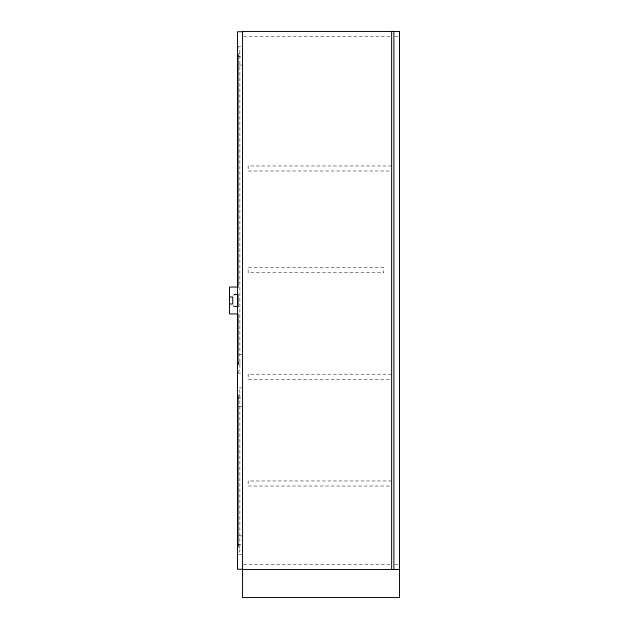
<?xml version="1.0" encoding="UTF-8"?>
<svg xmlns="http://www.w3.org/2000/svg" width="629" height="629" viewBox="0 0 629 629"><rect width="100%" height="100%" fill="white"/><g stroke="black" fill="none" stroke-linecap="round" stroke-linejoin="round"><path stroke-width="0.47" stroke-dasharray="3.15 2.36" d="M237.982 372.368L239.885 369.569L239.885 50.084L237.982 47.285M238.934 552.293L239.885 550.886L239.885 391.427L238.934 390.027M238.061 54.707L239.885 52.891M238.061 396.05L239.885 394.234M243.525 36.498L390.656 36.498M394.815 36.498L398.55 36.498M237.503 46.585L241.709 46.585M237.503 56.673L242.55 56.673M239.185 65.078L242.55 65.078M391.639 165.97L248.148 165.97L248.148 171.009L391.639 171.009M239.185 354.575L242.55 354.575M237.503 362.98L242.55 362.98M237.503 373.076L241.709 373.076M391.639 374.192L248.148 374.192L248.148 379.24L391.639 379.24M239.185 387.928L241.709 387.928M237.503 398.015L242.55 398.015M239.185 406.42L242.55 406.42M391.639 480.965L248.148 480.965L248.148 486.013L391.639 486.013M239.185 535.892L242.55 535.892M237.503 544.305L242.55 544.305M239.185 554.393L242.55 554.393M243.525 564.48L390.656 564.48M394.815 564.48L398.55 564.48M238.061 546.263L239.885 548.087M383.792 267.702L248.148 267.702L248.148 272.742L383.792 272.742L383.792 267.702"/><path stroke-width="0.94" d="M229.514 296.982L229.514 303.988L232.738 303.988L232.738 296.982L229.514 296.982L229.514 287.036L237.503 287.036M237.503 56.673L238.061 55.832M237.503 398.015L238.061 397.174M233.854 295.048L234.633 294.482L237.503 294.482M242.55 31.733L237.503 31.733L237.503 569.245L242.55 569.245M237.526 306.394L234.185 306.394L233.438 305.867M237.526 313.942L229.546 313.942L229.546 303.988M238.061 362.98L237.503 362.98L238.061 363.821M237.503 373.076L238.061 373.076M238.061 544.305L237.503 544.305L238.061 545.146M237.503 554.393L238.061 554.393M242.55 569.528L399.486 569.528M393.88 31.45L393.88 569.528M391.639 31.45L391.639 569.528M238.061 54.707L238.061 287.39M238.061 294.262L238.061 307.023M238.061 313.895L238.061 364.946M238.061 396.05L238.061 546.263M399.486 31.45L242.55 31.45L242.55 597.55L399.486 597.55L399.486 31.45"/></g></svg>
